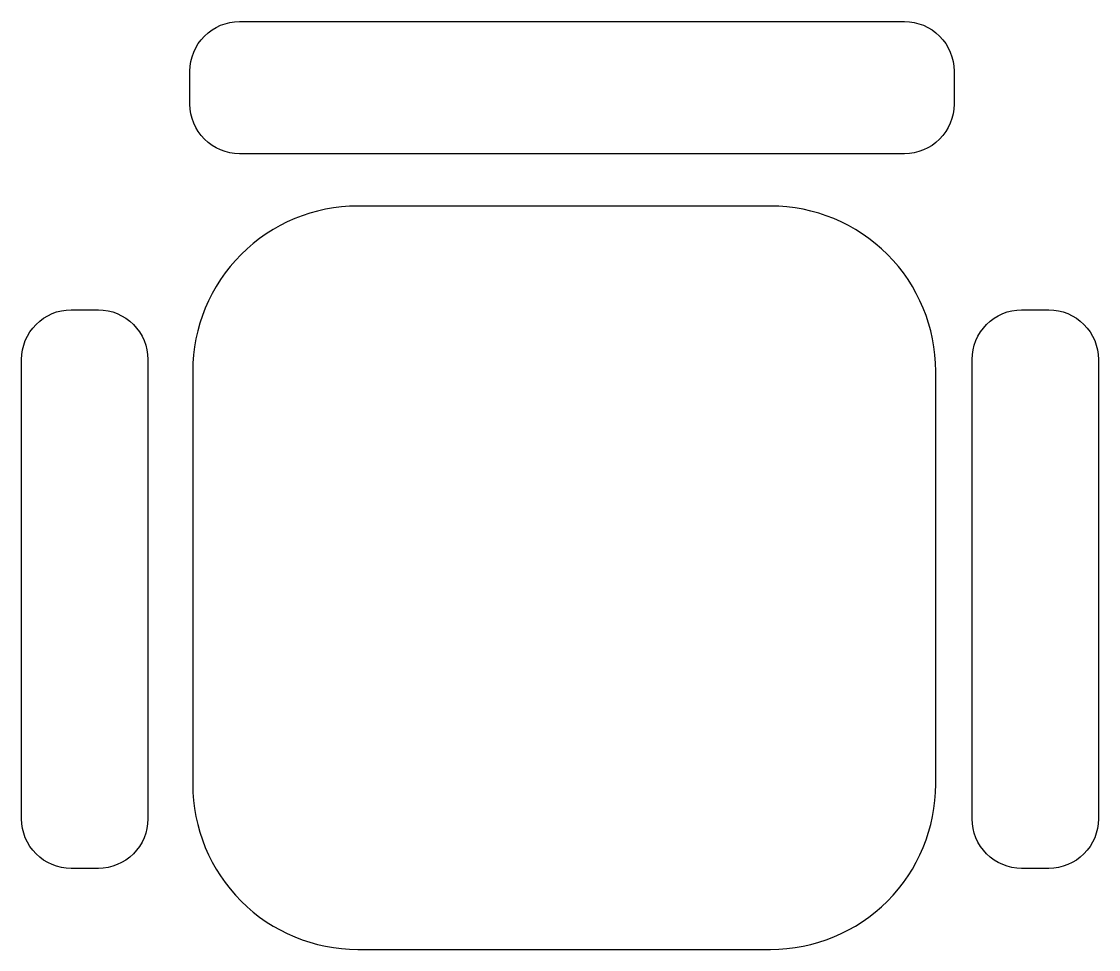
# Model space of a CAD drawing. Header units: centimetres. Extents: x 2145.3 to 2227.7, y 1029.2 to 1100.1.
import ezdxf

# ---------------------------------------------------------------- set-up
doc = ezdxf.new("R2010")
doc.units = ezdxf.units.CM
doc.layers.add('JJ', color=7, linetype='Continuous')

# ---------------------------------------------------------------- blocks, each defined once
blk = doc.blocks.new('CHAIR')
for points in [[(0, 0), (250, 0, 0.414214), (350, 100), (350, 350, 0.414214), (250, 450), (0, 450, 0.414214), (-100, 350), (-100, 100, 0.414214)], [(-168.53, 400.96), (-152.02, 400.96, -0.414214), (-122.02, 370.96), (-122.02, 92.83, -0.414214), (-152.02, 62.83), (-168.53, 62.83, -0.414214), (-198.53, 92.83), (-198.53, 370.96, -0.414214)], [(407.17, 400.96), (423.69, 400.96, -0.414214), (453.69, 370.96), (453.69, 92.83, -0.414214), (423.69, 62.83), (407.17, 62.83, -0.414214), (377.17, 92.83), (377.17, 370.96, -0.414214)], [(-81.09, -31.71), (321.66, -31.71, -0.414214), (351.66, -61.71), (351.66, -81.69, -0.414214), (321.66, -111.69), (-81.09, -111.69, -0.414214), (-111.09, -81.69), (-111.09, -61.71, -0.414214)]]:
    blk.add_lwpolyline(points, format="xyb", close=True)

msp = doc.modelspace()

# ---------------------------------------------------------------- block references
at = {"layer": 'JJ', "extrusion": (0, 0, -1), "xscale": -0.1262249999999767, "yscale": 0.1262249999999767, "zscale": -0.1262249999999767, "rotation": 180}
msp.add_blockref('CHAIR', (-2202.592, 1085.999), dxfattribs=at)

doc.saveas('drawing.dxf')
